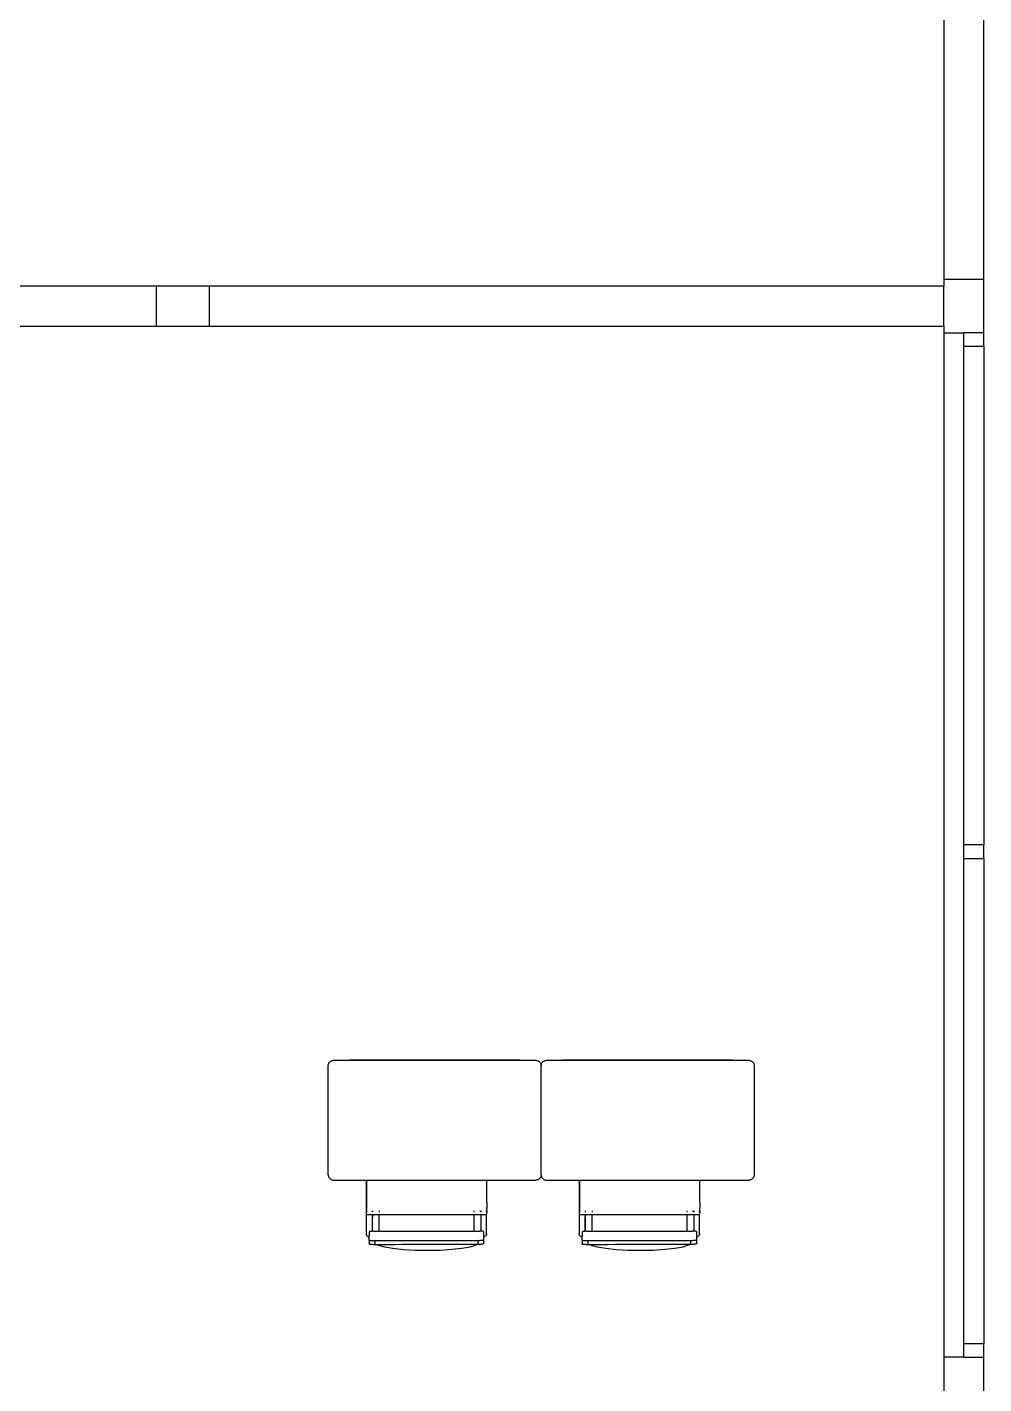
# Model space of a CAD drawing. Header units: metres. Extents: x -2 to 5.8, y -17.4 to 16.6.
# Drawn here: x 2.25 to 5.85, y -5.28 to -0.18 of the extents above; entities that cross this region are included whole.
import ezdxf

# ---------------------------------------------------------------- set-up
doc = ezdxf.new("R2010")
doc.units = ezdxf.units.M
doc.layers.add('SectionCutEdges', color=7, linetype='Continuous')

msp = doc.modelspace()

# ---------------------------------------------------------------- linework, layer by layer
for p, q in [((5.6991, -1.332), (5.6991, -5.182)), ((5.8491, -1.3828), (5.8491, -3.2566)), ((5.8491, -3.3074), (5.8491, -5.1312)), ((3.3865, -4.081), (3.3873, -4.0785)), ((3.3873, -4.0785), (3.3885, -4.0762)), ((3.3885, -4.0762), (3.39, -4.074)), ((3.39, -4.074), (3.3917, -4.072)), ((3.3917, -4.072), (3.3937, -4.0703)), ((3.3937, -4.0703), (3.3958, -4.0689)), ((3.3958, -4.0689), (3.3982, -4.0677)), ((3.3982, -4.0677), (3.4006, -4.0669)), ((3.4006, -4.0669), (3.4032, -4.0664)), ((3.4032, -4.0664), (3.4058, -4.0662)), ((3.4058, -4.0662), (3.4593, -4.0662)), ((3.4593, -4.0662), (3.4661, -4.0648)), ((3.4593, -4.0662), (4.1132, -4.0662)), ((3.4661, -4.0648), (3.4749, -4.0642)), ((3.4749, -4.0642), (4.0976, -4.0642)), ((4.0976, -4.0642), (4.1064, -4.0648)), ((4.1064, -4.0648), (4.1132, -4.0662)), ((4.1132, -4.0662), (4.1658, -4.0662)), ((4.1658, -4.0662), (4.1684, -4.0664)), ((4.1684, -4.0664), (4.171, -4.0669)), ((4.171, -4.0669), (4.1735, -4.0677)), ((4.1735, -4.0677), (4.1758, -4.0689)), ((4.1758, -4.0689), (4.178, -4.0703)), ((4.178, -4.0703), (4.18, -4.072)), ((4.18, -4.072), (4.1817, -4.074)), ((4.1817, -4.074), (4.1831, -4.0762)), ((4.1831, -4.0762), (4.1843, -4.0785)), ((4.1843, -4.0785), (4.1851, -4.081)), ((4.1865, -4.081), (4.1873, -4.0785)), ((4.1873, -4.0785), (4.1885, -4.0762)), ((4.1885, -4.0762), (4.19, -4.074)), ((4.19, -4.074), (4.1917, -4.072)), ((4.1917, -4.072), (4.1937, -4.0703)), ((4.1937, -4.0703), (4.1958, -4.0689)), ((4.1958, -4.0689), (4.1982, -4.0677)), ((4.1982, -4.0677), (4.2006, -4.0669)), ((4.2006, -4.0669), (4.2032, -4.0664)), ((4.2032, -4.0664), (4.2058, -4.0662)), ((4.2058, -4.0662), (4.2593, -4.0662)), ((4.2593, -4.0662), (4.2661, -4.0648)), ((4.2593, -4.0662), (4.9132, -4.0662)), ((4.2661, -4.0648), (4.2749, -4.0642)), ((4.2749, -4.0642), (4.8976, -4.0642)), ((4.8976, -4.0642), (4.9064, -4.0648)), ((4.9064, -4.0648), (4.9132, -4.0662)), ((4.9132, -4.0662), (4.9658, -4.0662)), ((4.9658, -4.0662), (4.9684, -4.0664)), ((4.9684, -4.0664), (4.971, -4.0669)), ((4.971, -4.0669), (4.9735, -4.0677)), ((4.9735, -4.0677), (4.9758, -4.0689)), ((4.9758, -4.0689), (4.978, -4.0703)), ((4.978, -4.0703), (4.98, -4.072)), ((4.98, -4.072), (4.9817, -4.074)), ((4.9817, -4.074), (4.9831, -4.0762)), ((4.9831, -4.0762), (4.9843, -4.0785)), ((4.9843, -4.0785), (4.9851, -4.081)), ((3.3858, -4.0862), (3.386, -4.0836)), ((3.3858, -4.4962), (3.3858, -4.0862)), ((3.386, -4.0836), (3.3865, -4.081)), ((4.1851, -4.081), (4.1857, -4.0836)), ((4.1857, -4.0836), (4.1858, -4.0862)), ((4.1858, -4.0862), (4.186, -4.0836)), ((4.1858, -4.4962), (4.1858, -4.0862)), ((4.186, -4.0836), (4.1865, -4.081)), ((4.9851, -4.081), (4.9857, -4.0836)), ((4.9857, -4.0836), (4.9858, -4.0862)), ((4.9858, -4.0862), (4.9858, -4.4962)), ((3.3858, -4.4962), (3.386, -4.4988)), ((3.386, -4.4988), (3.3865, -4.5014)), ((3.3865, -4.5014), (3.3873, -4.5038)), ((3.3873, -4.5038), (3.3885, -4.5062)), ((3.3885, -4.5062), (3.39, -4.5084)), ((3.39, -4.5084), (3.3917, -4.5103)), ((3.3917, -4.5103), (3.3937, -4.5121)), ((3.3937, -4.5121), (3.3958, -4.5135)), ((3.3958, -4.5135), (3.3982, -4.5147)), ((3.3982, -4.5147), (3.4006, -4.5155)), ((3.4006, -4.5155), (3.4032, -4.516)), ((3.4032, -4.516), (3.4058, -4.5162)), ((3.4058, -4.5162), (3.5286, -4.5162)), ((3.5286, -4.5162), (3.529, -4.5162)), ((3.5286, -4.5162), (3.5286, -4.7194)), ((3.529, -4.5162), (3.53, -4.5162)), ((3.53, -4.5162), (3.53, -4.601)), ((3.53, -4.5162), (3.982, -4.5162)), ((3.982, -4.601), (3.982, -4.5162)), ((3.982, -4.5162), (4.1658, -4.5162)), ((4.1684, -4.516), (4.1658, -4.5162)), ((4.171, -4.5155), (4.1684, -4.516)), ((4.1735, -4.5147), (4.171, -4.5155)), ((4.1758, -4.5135), (4.1735, -4.5147)), ((4.178, -4.5121), (4.1758, -4.5135)), ((4.18, -4.5103), (4.178, -4.5121)), ((4.1817, -4.5084), (4.18, -4.5103)), ((4.1831, -4.5062), (4.1817, -4.5084)), ((4.1843, -4.5038), (4.1831, -4.5062)), ((4.1851, -4.5014), (4.1843, -4.5038)), ((4.1857, -4.4988), (4.1851, -4.5014)), ((4.1858, -4.4962), (4.1857, -4.4988)), ((4.1858, -4.4962), (4.186, -4.4988)), ((4.186, -4.4988), (4.1865, -4.5014)), ((4.1865, -4.5014), (4.1873, -4.5038)), ((4.1873, -4.5038), (4.1885, -4.5062)), ((4.1885, -4.5062), (4.19, -4.5084)), ((4.19, -4.5084), (4.1917, -4.5103)), ((4.1917, -4.5103), (4.1937, -4.5121)), ((4.1937, -4.5121), (4.1958, -4.5135)), ((4.1958, -4.5135), (4.1982, -4.5147)), ((4.1982, -4.5147), (4.2006, -4.5155)), ((4.2006, -4.5155), (4.2032, -4.516)), ((4.2032, -4.516), (4.2058, -4.5162)), ((4.2058, -4.5162), (4.3286, -4.5162)), ((4.3286, -4.5162), (4.329, -4.5162)), ((4.3286, -4.5162), (4.3286, -4.7194)), ((4.329, -4.5162), (4.33, -4.5162)), ((4.33, -4.5162), (4.33, -4.601)), ((4.33, -4.5162), (4.782, -4.5162)), ((4.782, -4.601), (4.782, -4.5162)), ((4.782, -4.5162), (4.9658, -4.5162)), ((4.9684, -4.516), (4.9658, -4.5162)), ((4.971, -4.5155), (4.9684, -4.516)), ((4.9735, -4.5147), (4.971, -4.5155)), ((4.9758, -4.5135), (4.9735, -4.5147)), ((4.978, -4.5121), (4.9758, -4.5135)), ((4.98, -4.5103), (4.978, -4.5121)), ((4.9817, -4.5084), (4.98, -4.5103)), ((4.9831, -4.5062), (4.9817, -4.5084)), ((4.9843, -4.5038), (4.9831, -4.5062)), ((4.9851, -4.5014), (4.9843, -4.5038)), ((4.9857, -4.4988), (4.9851, -4.5014)), ((4.9858, -4.4962), (4.9857, -4.4988)), ((3.53, -4.601), (3.53, -4.611)), ((3.53, -4.611), (3.53, -4.6162)), ((3.53, -4.6162), (3.53, -4.6213)), ((3.53, -4.6213), (3.53, -4.6215)), ((3.53, -4.6239), (3.53, -4.6215)), ((3.53, -4.6239), (3.53, -4.6265)), ((3.53, -4.6265), (3.53, -4.6266)), ((3.53, -4.6266), (3.53, -4.629)), ((3.53, -4.629), (3.53, -4.6314)), ((3.53, -4.6314), (3.53, -4.6316)), ((3.53, -4.6325), (3.53, -4.6316)), ((3.53, -4.6325), (3.53, -4.6331)), ((3.53, -4.6343), (3.53, -4.6331)), ((3.53, -4.6343), (3.53, -4.6349)), ((3.53, -4.6349), (3.53, -4.6355)), ((3.53, -4.6355), (3.53, -4.6361)), ((3.53, -4.6361), (3.53, -4.6363)), ((3.53, -4.6363), (3.53, -4.6367)), ((3.53, -4.6367), (3.53, -4.6373)), ((3.53, -4.6373), (3.53, -4.6378)), ((3.53, -4.6378), (3.53, -4.6384)), ((3.53, -4.6407), (3.53, -4.6384)), ((3.5516, -4.6314), (3.5516, -4.6325)), ((3.5516, -4.6331), (3.5516, -4.6343)), ((3.5516, -4.6349), (3.5516, -4.6355)), ((3.5516, -4.6367), (3.5516, -4.6373)), ((3.5516, -4.6378), (3.5516, -4.6384)), ((3.5519, -4.6325), (3.5519, -4.6314)), ((3.5519, -4.6343), (3.5519, -4.6331)), ((3.5519, -4.6355), (3.5519, -4.6349)), ((3.5519, -4.6373), (3.5519, -4.6367)), ((3.5519, -4.6384), (3.5519, -4.6378)), ((3.5775, -4.6314), (3.5775, -4.6325)), ((3.5775, -4.6331), (3.5775, -4.6343)), ((3.5775, -4.6349), (3.5775, -4.6355)), ((3.5775, -4.6367), (3.5775, -4.6373)), ((3.5775, -4.6378), (3.5775, -4.6384)), ((3.9344, -4.6325), (3.9344, -4.6314)), ((3.9344, -4.6343), (3.9344, -4.6331)), ((3.9344, -4.6355), (3.9344, -4.6349)), ((3.9344, -4.6373), (3.9344, -4.6367)), ((3.9344, -4.6384), (3.9344, -4.6378)), ((3.9573, -4.6325), (3.9573, -4.6314)), ((3.9573, -4.6331), (3.9573, -4.6343)), ((3.9573, -4.6355), (3.9573, -4.6349)), ((3.9573, -4.6373), (3.9573, -4.6367)), ((3.9573, -4.6384), (3.9573, -4.6378)), ((3.9603, -4.6325), (3.9603, -4.6314)), ((3.9603, -4.6343), (3.9603, -4.6331)), ((3.9603, -4.6355), (3.9603, -4.6349)), ((3.9603, -4.6373), (3.9603, -4.6367)), ((3.9603, -4.6384), (3.9603, -4.6378)), ((3.9806, -4.6325), (3.9806, -4.6314)), ((3.9806, -4.6343), (3.9806, -4.6331)), ((3.9806, -4.6355), (3.9806, -4.6349)), ((3.9806, -4.6373), (3.9806, -4.6367)), ((3.9806, -4.6384), (3.9806, -4.6378)), ((3.982, -4.601), (3.982, -4.6213)), ((3.982, -4.6239), (3.982, -4.6213)), ((3.982, -4.6265), (3.982, -4.6239)), ((3.982, -4.629), (3.982, -4.6265)), ((3.982, -4.6314), (3.982, -4.629)), ((3.982, -4.6314), (3.982, -4.6325)), ((3.982, -4.6325), (3.982, -4.6331)), ((3.982, -4.6343), (3.982, -4.6331)), ((3.982, -4.6343), (3.982, -4.6349)), ((3.982, -4.6349), (3.982, -4.6355)), ((3.982, -4.6355), (3.982, -4.6361)), ((3.982, -4.6361), (3.982, -4.6367)), ((3.982, -4.6367), (3.982, -4.6373)), ((3.982, -4.6373), (3.982, -4.6378)), ((3.982, -4.6378), (3.982, -4.6384)), ((3.982, -4.645), (3.982, -4.6384)), ((4.33, -4.601), (4.33, -4.611)), ((4.33, -4.611), (4.33, -4.6162)), ((4.33, -4.6162), (4.33, -4.6213)), ((4.33, -4.6213), (4.33, -4.6215)), ((4.33, -4.6239), (4.33, -4.6215)), ((4.33, -4.6239), (4.33, -4.6265)), ((4.33, -4.6265), (4.33, -4.6266)), ((4.33, -4.6266), (4.33, -4.629)), ((4.33, -4.629), (4.33, -4.6314)), ((4.33, -4.6314), (4.33, -4.6316)), ((4.33, -4.6325), (4.33, -4.6316)), ((4.33, -4.6325), (4.33, -4.6331)), ((4.33, -4.6343), (4.33, -4.6331)), ((4.33, -4.6343), (4.33, -4.6349)), ((4.33, -4.6349), (4.33, -4.6355)), ((4.33, -4.6355), (4.33, -4.6361)), ((4.33, -4.6361), (4.33, -4.6363)), ((4.33, -4.6363), (4.33, -4.6367)), ((4.33, -4.6367), (4.33, -4.6373)), ((4.33, -4.6373), (4.33, -4.6378)), ((4.33, -4.6378), (4.33, -4.6384)), ((4.33, -4.6407), (4.33, -4.6384)), ((4.3516, -4.6314), (4.3516, -4.6325)), ((4.3516, -4.6331), (4.3516, -4.6343)), ((4.3516, -4.6349), (4.3516, -4.6355)), ((4.3516, -4.6367), (4.3516, -4.6373)), ((4.3516, -4.6378), (4.3516, -4.6384)), ((4.3519, -4.6325), (4.3519, -4.6314)), ((4.3519, -4.6343), (4.3519, -4.6331)), ((4.3519, -4.6355), (4.3519, -4.6349)), ((4.3519, -4.6373), (4.3519, -4.6367)), ((4.3519, -4.6384), (4.3519, -4.6378)), ((4.3775, -4.6314), (4.3775, -4.6325)), ((4.3775, -4.6331), (4.3775, -4.6343)), ((4.3775, -4.6349), (4.3775, -4.6355)), ((4.3775, -4.6367), (4.3775, -4.6373)), ((4.3775, -4.6378), (4.3775, -4.6384)), ((4.7344, -4.6325), (4.7344, -4.6314)), ((4.7344, -4.6343), (4.7344, -4.6331)), ((4.7344, -4.6355), (4.7344, -4.6349)), ((4.7344, -4.6373), (4.7344, -4.6367)), ((4.7344, -4.6384), (4.7344, -4.6378)), ((4.7573, -4.6325), (4.7573, -4.6314)), ((4.7573, -4.6331), (4.7573, -4.6343)), ((4.7573, -4.6355), (4.7573, -4.6349)), ((4.7573, -4.6373), (4.7573, -4.6367)), ((4.7573, -4.6384), (4.7573, -4.6378)), ((4.7603, -4.6325), (4.7603, -4.6314)), ((4.7603, -4.6343), (4.7603, -4.6331)), ((4.7603, -4.6355), (4.7603, -4.6349)), ((4.7603, -4.6373), (4.7603, -4.6367)), ((4.7603, -4.6384), (4.7603, -4.6378)), ((4.7806, -4.6325), (4.7806, -4.6314)), ((4.7806, -4.6343), (4.7806, -4.6331)), ((4.7806, -4.6355), (4.7806, -4.6349)), ((4.7806, -4.6373), (4.7806, -4.6367)), ((4.7806, -4.6384), (4.7806, -4.6378)), ((4.782, -4.601), (4.782, -4.6213)), ((4.782, -4.6239), (4.782, -4.6213)), ((4.782, -4.6265), (4.782, -4.6239)), ((4.782, -4.629), (4.782, -4.6265)), ((4.782, -4.6314), (4.782, -4.629)), ((4.782, -4.6314), (4.782, -4.6325)), ((4.782, -4.6325), (4.782, -4.6331)), ((4.782, -4.6343), (4.782, -4.6331)), ((4.782, -4.6343), (4.782, -4.6349)), ((4.782, -4.6349), (4.782, -4.6355)), ((4.782, -4.6355), (4.782, -4.6361)), ((4.782, -4.6361), (4.782, -4.6367)), ((4.782, -4.6367), (4.782, -4.6373)), ((4.782, -4.6373), (4.782, -4.6378)), ((4.782, -4.6378), (4.782, -4.6384)), ((4.782, -4.645), (4.782, -4.6384)), ((3.53, -4.6447), (3.53, -4.6407)), ((3.53, -4.6447), (3.53, -4.645)), ((3.53, -4.645), (3.5301, -4.645)), ((3.5301, -4.645), (3.5302, -4.645)), ((3.5302, -4.645), (3.5319, -4.645)), ((3.5319, -4.645), (3.5342, -4.645)), ((3.5342, -4.645), (3.537, -4.645)), ((3.537, -4.645), (3.54, -4.645)), ((3.54, -4.645), (3.5431, -4.645)), ((3.5431, -4.645), (3.5459, -4.645)), ((3.5459, -4.645), (3.5484, -4.645)), ((3.5484, -4.645), (3.5503, -4.645)), ((3.5503, -4.645), (3.5516, -4.645)), ((3.5516, -4.645), (3.5516, -4.6461)), ((3.5516, -4.645), (3.5519, -4.645)), ((3.5516, -4.6461), (3.5516, -4.6491)), ((3.5516, -4.6491), (3.5516, -4.6515)), ((3.5516, -4.6515), (3.5516, -4.6535)), ((3.5516, -4.6535), (3.5516, -4.6549)), ((3.5516, -4.7088), (3.5516, -4.6549)), ((3.5519, -4.6476), (3.5519, -4.645)), ((3.5519, -4.645), (3.5519, -4.645)), ((3.5519, -4.645), (3.5534, -4.645)), ((3.5519, -4.65), (3.5519, -4.6476)), ((3.5519, -4.6519), (3.5519, -4.65)), ((3.5519, -4.6532), (3.5519, -4.6519)), ((3.5519, -4.7088), (3.5519, -4.6532)), ((3.5534, -4.645), (3.5554, -4.645)), ((3.5554, -4.645), (3.5581, -4.645)), ((3.5581, -4.645), (3.5612, -4.645)), ((3.5612, -4.645), (3.5646, -4.645)), ((3.5646, -4.645), (3.5679, -4.645)), ((3.5679, -4.645), (3.5711, -4.645)), ((3.5711, -4.645), (3.5737, -4.645)), ((3.5737, -4.645), (3.5758, -4.645)), ((3.5758, -4.645), (3.5771, -4.645)), ((3.5771, -4.645), (3.5775, -4.645)), ((3.5775, -4.645), (3.9344, -4.645)), ((3.5775, -4.7086), (3.5775, -4.645)), ((3.9344, -4.645), (3.9349, -4.645)), ((3.9344, -4.7077), (3.9344, -4.645)), ((3.9349, -4.645), (3.9361, -4.645)), ((3.9361, -4.645), (3.9382, -4.645)), ((3.9382, -4.645), (3.9409, -4.645)), ((3.9409, -4.645), (3.944, -4.645)), ((3.944, -4.645), (3.9474, -4.645)), ((3.9474, -4.645), (3.9507, -4.645)), ((3.9507, -4.645), (3.9538, -4.645)), ((3.9538, -4.645), (3.9565, -4.645)), ((3.9565, -4.645), (3.9586, -4.645)), ((3.9586, -4.645), (3.9588, -4.645)), ((3.9588, -4.645), (3.9591, -4.645)), ((3.9591, -4.645), (3.9599, -4.645)), ((3.9599, -4.645), (3.9603, -4.645)), ((3.9603, -4.646), (3.9603, -4.645)), ((3.9603, -4.645), (3.9606, -4.645)), ((3.9603, -4.6497), (3.9603, -4.646)), ((3.9603, -4.653), (3.9603, -4.6497)), ((3.9603, -4.6557), (3.9603, -4.653)), ((3.9603, -4.6578), (3.9603, -4.6557)), ((3.9603, -4.6593), (3.9603, -4.6578)), ((3.9603, -4.6601), (3.9603, -4.6593)), ((3.9603, -4.6754), (3.9603, -4.6601)), ((3.9603, -4.6896), (3.9603, -4.6754)), ((3.9603, -4.7025), (3.9603, -4.6896)), ((3.9606, -4.645), (3.9629, -4.645)), ((3.9629, -4.645), (3.9657, -4.645)), ((3.9657, -4.645), (3.9687, -4.645)), ((3.9687, -4.645), (3.9718, -4.645)), ((3.9718, -4.645), (3.9746, -4.645)), ((3.9746, -4.645), (3.977, -4.645)), ((3.977, -4.645), (3.9789, -4.645)), ((3.9789, -4.645), (3.9806, -4.645)), ((3.9806, -4.6475), (3.9806, -4.645)), ((3.9806, -4.645), (3.9806, -4.645)), ((3.9806, -4.645), (3.982, -4.645)), ((3.9806, -4.6499), (3.9806, -4.6475)), ((3.9806, -4.6518), (3.9806, -4.6499)), ((3.9806, -4.6531), (3.9806, -4.6518)), ((3.9806, -4.7197), (3.9806, -4.6531)), ((4.33, -4.6447), (4.33, -4.6407)), ((4.33, -4.6447), (4.33, -4.645)), ((4.33, -4.645), (4.3301, -4.645)), ((4.3301, -4.645), (4.3302, -4.645)), ((4.3302, -4.645), (4.3319, -4.645)), ((4.3319, -4.645), (4.3342, -4.645)), ((4.3342, -4.645), (4.337, -4.645)), ((4.337, -4.645), (4.34, -4.645)), ((4.34, -4.645), (4.3431, -4.645)), ((4.3431, -4.645), (4.3459, -4.645)), ((4.3459, -4.645), (4.3484, -4.645)), ((4.3484, -4.645), (4.3503, -4.645)), ((4.3503, -4.645), (4.3516, -4.645)), ((4.3516, -4.645), (4.3516, -4.6461)), ((4.3516, -4.645), (4.3519, -4.645)), ((4.3516, -4.6461), (4.3516, -4.6491)), ((4.3516, -4.6491), (4.3516, -4.6515)), ((4.3516, -4.6515), (4.3516, -4.6535)), ((4.3516, -4.6535), (4.3516, -4.6549)), ((4.3516, -4.7088), (4.3516, -4.6549)), ((4.3519, -4.6476), (4.3519, -4.645)), ((4.3519, -4.645), (4.3519, -4.645)), ((4.3519, -4.645), (4.3534, -4.645)), ((4.3519, -4.65), (4.3519, -4.6476)), ((4.3519, -4.6519), (4.3519, -4.65)), ((4.3519, -4.6532), (4.3519, -4.6519)), ((4.3519, -4.7088), (4.3519, -4.6532)), ((4.3534, -4.645), (4.3554, -4.645)), ((4.3554, -4.645), (4.3581, -4.645)), ((4.3581, -4.645), (4.3612, -4.645)), ((4.3612, -4.645), (4.3646, -4.645)), ((4.3646, -4.645), (4.3679, -4.645)), ((4.3679, -4.645), (4.3711, -4.645)), ((4.3711, -4.645), (4.3737, -4.645)), ((4.3737, -4.645), (4.3758, -4.645)), ((4.3758, -4.645), (4.3771, -4.645)), ((4.3771, -4.645), (4.3775, -4.645)), ((4.3775, -4.645), (4.7344, -4.645)), ((4.3775, -4.7086), (4.3775, -4.645)), ((4.7344, -4.645), (4.7349, -4.645)), ((4.7344, -4.7077), (4.7344, -4.645)), ((4.7349, -4.645), (4.7361, -4.645)), ((4.7361, -4.645), (4.7382, -4.645)), ((4.7382, -4.645), (4.7409, -4.645)), ((4.7409, -4.645), (4.744, -4.645)), ((4.744, -4.645), (4.7474, -4.645)), ((4.7474, -4.645), (4.7507, -4.645)), ((4.7507, -4.645), (4.7538, -4.645)), ((4.7538, -4.645), (4.7565, -4.645)), ((4.7565, -4.645), (4.7586, -4.645)), ((4.7586, -4.645), (4.7588, -4.645)), ((4.7588, -4.645), (4.7591, -4.645)), ((4.7591, -4.645), (4.7599, -4.645)), ((4.7599, -4.645), (4.7603, -4.645)), ((4.7603, -4.646), (4.7603, -4.645)), ((4.7603, -4.645), (4.7606, -4.645)), ((4.7603, -4.6497), (4.7603, -4.646)), ((4.7603, -4.653), (4.7603, -4.6497)), ((4.7603, -4.6557), (4.7603, -4.653)), ((4.7603, -4.6578), (4.7603, -4.6557)), ((4.7603, -4.6593), (4.7603, -4.6578)), ((4.7603, -4.6601), (4.7603, -4.6593)), ((4.7603, -4.6754), (4.7603, -4.6601)), ((4.7603, -4.6896), (4.7603, -4.6754)), ((4.7603, -4.7025), (4.7603, -4.6896)), ((4.7606, -4.645), (4.7629, -4.645)), ((4.7629, -4.645), (4.7657, -4.645)), ((4.7657, -4.645), (4.7687, -4.645)), ((4.7687, -4.645), (4.7718, -4.645)), ((4.7718, -4.645), (4.7746, -4.645)), ((4.7746, -4.645), (4.777, -4.645)), ((4.777, -4.645), (4.7789, -4.645)), ((4.7789, -4.645), (4.7806, -4.645)), ((4.7806, -4.6475), (4.7806, -4.645)), ((4.7806, -4.645), (4.7806, -4.645)), ((4.7806, -4.645), (4.782, -4.645)), ((4.7806, -4.6499), (4.7806, -4.6475)), ((4.7806, -4.6518), (4.7806, -4.6499)), ((4.7806, -4.6531), (4.7806, -4.6518)), ((4.7806, -4.7197), (4.7806, -4.6531)), ((3.5286, -4.7194), (3.529, -4.7175)), ((3.529, -4.722), (3.5286, -4.7194)), ((3.5301, -4.7244), (3.529, -4.722)), ((3.5319, -4.7265), (3.5301, -4.7244)), ((3.5342, -4.7282), (3.5319, -4.7265)), ((3.537, -4.7292), (3.5342, -4.7282)), ((3.5392, -4.7295), (3.537, -4.7292)), ((3.5393, -4.7109), (3.5392, -4.7112)), ((3.5392, -4.7112), (3.5392, -4.7255)), ((3.5392, -4.7229), (3.5392, -4.7229)), ((3.5392, -4.7295), (3.5392, -4.7255)), ((3.5393, -4.7421), (3.5392, -4.7295)), ((3.5398, -4.7106), (3.5393, -4.7109)), ((3.54, -4.7105), (3.5398, -4.7106)), ((3.5405, -4.7103), (3.54, -4.7105)), ((3.5415, -4.71), (3.5405, -4.7103)), ((3.5428, -4.7097), (3.5415, -4.71)), ((3.5431, -4.7096), (3.5428, -4.7097)), ((3.5443, -4.7094), (3.5431, -4.7096)), ((3.5459, -4.7092), (3.5443, -4.7094)), ((3.546, -4.7092), (3.5459, -4.7092)), ((3.5479, -4.709), (3.546, -4.7092)), ((3.5484, -4.709), (3.5479, -4.709)), ((3.5499, -4.7089), (3.5484, -4.709)), ((3.5503, -4.7088), (3.5499, -4.7089)), ((3.5515, -4.7088), (3.5503, -4.7088)), ((3.5516, -4.7088), (3.5515, -4.7088)), ((3.5519, -4.7088), (3.5516, -4.7088)), ((3.552, -4.7088), (3.5519, -4.7088)), ((3.5534, -4.7087), (3.552, -4.7088)), ((3.5543, -4.7087), (3.5534, -4.7087)), ((3.5554, -4.7087), (3.5543, -4.7087)), ((3.5565, -4.7087), (3.5554, -4.7087)), ((3.5565, -4.7087), (3.5581, -4.7087)), ((3.5581, -4.7087), (3.5612, -4.7086)), ((3.5612, -4.7086), (3.5646, -4.7086)), ((3.5646, -4.7086), (3.5679, -4.7086)), ((3.5679, -4.7086), (3.5711, -4.7086)), ((3.5711, -4.7086), (3.5737, -4.7086)), ((3.5737, -4.7086), (3.5758, -4.7086)), ((3.5758, -4.7086), (3.5758, -4.7086)), ((3.5758, -4.7086), (3.5771, -4.7086)), ((3.5771, -4.7086), (3.5775, -4.7086)), ((3.5775, -4.7086), (3.9344, -4.7077)), ((3.9344, -4.7077), (3.9349, -4.7077)), ((3.9349, -4.7077), (3.9361, -4.7077)), ((3.9361, -4.7077), (3.9382, -4.7077)), ((3.9382, -4.7077), (3.9409, -4.7077)), ((3.9409, -4.7077), (3.944, -4.7077)), ((3.944, -4.7077), (3.9474, -4.7077)), ((3.9474, -4.7077), (3.9507, -4.7077)), ((3.9507, -4.7077), (3.9538, -4.7077)), ((3.9538, -4.7077), (3.9541, -4.7077)), ((3.956, -4.7077), (3.9541, -4.7077)), ((3.9573, -4.7077), (3.956, -4.7077)), ((3.9573, -4.7077), (3.9573, -4.7072)), ((3.9577, -4.7077), (3.9573, -4.7077)), ((3.9579, -4.7077), (3.9577, -4.7077)), ((3.958, -4.7077), (3.9579, -4.7077)), ((3.9586, -4.7078), (3.958, -4.7077)), ((3.9588, -4.7078), (3.9586, -4.7078)), ((3.9599, -4.7078), (3.9588, -4.7078)), ((3.9603, -4.7079), (3.9599, -4.7078)), ((3.9603, -4.7079), (3.9603, -4.7025)), ((3.9606, -4.7079), (3.9603, -4.7079)), ((3.9616, -4.708), (3.9606, -4.7079)), ((3.9629, -4.7081), (3.9616, -4.708)), ((3.9633, -4.7081), (3.9629, -4.7081)), ((3.9648, -4.7083), (3.9633, -4.7081)), ((3.9657, -4.7085), (3.9648, -4.7083)), ((3.9661, -4.7085), (3.9657, -4.7085)), ((3.9672, -4.7088), (3.9661, -4.7085)), ((3.9681, -4.709), (3.9672, -4.7088)), ((3.9687, -4.7093), (3.9681, -4.709)), ((3.9692, -4.7414), (3.9686, -4.7418)), ((3.9691, -4.7096), (3.9687, -4.7093)), ((3.9692, -4.7099), (3.9691, -4.7096)), ((3.9692, -4.7099), (3.9693, -4.7295)), ((3.9693, -4.741), (3.9692, -4.7414)), ((3.9718, -4.7292), (3.9693, -4.7295)), ((3.9693, -4.7295), (3.9693, -4.741)), ((3.9693, -4.741), (3.9694, -4.7552)), ((3.9746, -4.7283), (3.9718, -4.7292)), ((3.977, -4.7267), (3.9746, -4.7283)), ((3.9789, -4.7247), (3.977, -4.7267)), ((3.9789, -4.7143), (3.9792, -4.7146)), ((3.9789, -4.7171), (3.9791, -4.7173)), ((3.9793, -4.7197), (3.9789, -4.7219)), ((3.9802, -4.7223), (3.9789, -4.7247)), ((3.9791, -4.7173), (3.9793, -4.7197)), ((3.9792, -4.7146), (3.9802, -4.7168)), ((3.9806, -4.7197), (3.9802, -4.7223)), ((4.3286, -4.7194), (4.329, -4.7175)), ((4.329, -4.722), (4.3286, -4.7194)), ((4.3301, -4.7244), (4.329, -4.722)), ((4.3319, -4.7265), (4.3301, -4.7244)), ((4.3342, -4.7282), (4.3319, -4.7265)), ((4.337, -4.7292), (4.3342, -4.7282)), ((4.3392, -4.7295), (4.337, -4.7292)), ((4.3393, -4.7109), (4.3392, -4.7112)), ((4.3392, -4.7112), (4.3392, -4.7255)), ((4.3392, -4.7229), (4.3392, -4.7229)), ((4.3392, -4.7295), (4.3392, -4.7255)), ((4.3393, -4.7421), (4.3392, -4.7295)), ((4.3398, -4.7106), (4.3393, -4.7109)), ((4.34, -4.7105), (4.3398, -4.7106)), ((4.3405, -4.7103), (4.34, -4.7105)), ((4.3415, -4.71), (4.3405, -4.7103)), ((4.3428, -4.7097), (4.3415, -4.71)), ((4.3431, -4.7096), (4.3428, -4.7097)), ((4.3443, -4.7094), (4.3431, -4.7096)), ((4.3459, -4.7092), (4.3443, -4.7094)), ((4.346, -4.7092), (4.3459, -4.7092)), ((4.3479, -4.709), (4.346, -4.7092)), ((4.3484, -4.709), (4.3479, -4.709)), ((4.3499, -4.7089), (4.3484, -4.709)), ((4.3503, -4.7088), (4.3499, -4.7089)), ((4.3515, -4.7088), (4.3503, -4.7088)), ((4.3516, -4.7088), (4.3515, -4.7088)), ((4.3519, -4.7088), (4.3516, -4.7088)), ((4.352, -4.7088), (4.3519, -4.7088)), ((4.3534, -4.7087), (4.352, -4.7088)), ((4.3543, -4.7087), (4.3534, -4.7087)), ((4.3554, -4.7087), (4.3543, -4.7087)), ((4.3565, -4.7087), (4.3554, -4.7087)), ((4.3565, -4.7087), (4.3581, -4.7087)), ((4.3581, -4.7087), (4.3612, -4.7086)), ((4.3612, -4.7086), (4.3646, -4.7086)), ((4.3646, -4.7086), (4.3679, -4.7086)), ((4.3679, -4.7086), (4.3711, -4.7086)), ((4.3711, -4.7086), (4.3737, -4.7086)), ((4.3737, -4.7086), (4.3758, -4.7086)), ((4.3758, -4.7086), (4.3758, -4.7086)), ((4.3758, -4.7086), (4.3771, -4.7086)), ((4.3771, -4.7086), (4.3775, -4.7086)), ((4.3775, -4.7086), (4.7344, -4.7077)), ((4.7344, -4.7077), (4.7349, -4.7077)), ((4.7349, -4.7077), (4.7361, -4.7077)), ((4.7361, -4.7077), (4.7382, -4.7077)), ((4.7382, -4.7077), (4.7409, -4.7077)), ((4.7409, -4.7077), (4.744, -4.7077)), ((4.744, -4.7077), (4.7474, -4.7077)), ((4.7474, -4.7077), (4.7507, -4.7077)), ((4.7507, -4.7077), (4.7538, -4.7077)), ((4.7538, -4.7077), (4.7541, -4.7077)), ((4.756, -4.7077), (4.7541, -4.7077)), ((4.7573, -4.7077), (4.756, -4.7077)), ((4.7573, -4.7077), (4.7573, -4.7072)), ((4.7577, -4.7077), (4.7573, -4.7077)), ((4.7579, -4.7077), (4.7577, -4.7077)), ((4.758, -4.7077), (4.7579, -4.7077)), ((4.7586, -4.7078), (4.758, -4.7077)), ((4.7588, -4.7078), (4.7586, -4.7078)), ((4.7599, -4.7078), (4.7588, -4.7078)), ((4.7603, -4.7079), (4.7599, -4.7078)), ((4.7603, -4.7079), (4.7603, -4.7025)), ((4.7606, -4.7079), (4.7603, -4.7079)), ((4.7616, -4.708), (4.7606, -4.7079)), ((4.7629, -4.7081), (4.7616, -4.708)), ((4.7633, -4.7081), (4.7629, -4.7081)), ((4.7648, -4.7083), (4.7633, -4.7081)), ((4.7657, -4.7085), (4.7648, -4.7083)), ((4.7661, -4.7085), (4.7657, -4.7085)), ((4.7672, -4.7088), (4.7661, -4.7085)), ((4.7681, -4.709), (4.7672, -4.7088)), ((4.7687, -4.7093), (4.7681, -4.709)), ((4.7692, -4.7414), (4.7686, -4.7418)), ((4.7691, -4.7096), (4.7687, -4.7093)), ((4.7692, -4.7099), (4.7691, -4.7096)), ((4.7692, -4.7099), (4.7693, -4.7295)), ((4.7693, -4.741), (4.7692, -4.7414)), ((4.7718, -4.7292), (4.7693, -4.7295)), ((4.7693, -4.7295), (4.7693, -4.741)), ((4.7693, -4.741), (4.7694, -4.7552)), ((4.7746, -4.7283), (4.7718, -4.7292)), ((4.777, -4.7267), (4.7746, -4.7283)), ((4.7789, -4.7247), (4.777, -4.7267)), ((4.7789, -4.7143), (4.7792, -4.7146)), ((4.7789, -4.7171), (4.7791, -4.7173)), ((4.7793, -4.7197), (4.7789, -4.7219)), ((4.7802, -4.7223), (4.7789, -4.7247)), ((4.7791, -4.7173), (4.7793, -4.7197)), ((4.7792, -4.7146), (4.7802, -4.7168)), ((4.7806, -4.7197), (4.7802, -4.7223)), ((3.5395, -4.7424), (3.5393, -4.7421)), ((3.5393, -4.7421), (3.5393, -4.7562)), ((3.5395, -4.7566), (3.5393, -4.7562)), ((3.54, -4.7428), (3.5395, -4.7424)), ((3.5401, -4.757), (3.5395, -4.7566)), ((3.541, -4.7432), (3.54, -4.7428)), ((3.541, -4.7574), (3.5401, -4.757)), ((3.5422, -4.7435), (3.541, -4.7432)), ((3.5423, -4.7577), (3.541, -4.7574)), ((3.5438, -4.7439), (3.5422, -4.7435)), ((3.5439, -4.758), (3.5423, -4.7577)), ((3.5457, -4.7441), (3.5438, -4.7439)), ((3.5458, -4.7583), (3.5439, -4.758)), ((3.5479, -4.7444), (3.5457, -4.7441)), ((3.5479, -4.7586), (3.5458, -4.7583)), ((3.5503, -4.7446), (3.5479, -4.7444)), ((3.5503, -4.7588), (3.5479, -4.7586)), ((3.5523, -4.7447), (3.5503, -4.7446)), ((3.5529, -4.7589), (3.5503, -4.7588)), ((3.5529, -4.746), (3.5523, -4.7447)), ((3.5529, -4.7448), (3.5523, -4.7447)), ((3.5556, -4.7449), (3.5529, -4.7448)), ((3.5529, -4.7461), (3.5529, -4.746)), ((3.5556, -4.7591), (3.5529, -4.7589)), ((3.5584, -4.745), (3.5556, -4.7449)), ((3.5585, -4.7591), (3.5556, -4.7591)), ((3.5613, -4.745), (3.5584, -4.745)), ((3.5613, -4.7591), (3.5585, -4.7591)), ((3.9473, -4.744), (3.5613, -4.745)), ((3.5613, -4.745), (3.5613, -4.7591)), ((3.5706, -4.7591), (3.5613, -4.7591)), ((3.5707, -4.7593), (3.5706, -4.7591)), ((3.5745, -4.7591), (3.5706, -4.7591)), ((3.5736, -4.7604), (3.5707, -4.7593)), ((3.5736, -4.7604), (3.5966, -4.7669)), ((3.5815, -4.7591), (3.5745, -4.7591)), ((3.5893, -4.7591), (3.5815, -4.7591)), ((3.5922, -4.7591), (3.5893, -4.7591)), ((3.611, -4.759), (3.5922, -4.7591)), ((3.5966, -4.7669), (3.6286, -4.7725)), ((3.6226, -4.759), (3.611, -4.759)), ((3.6359, -4.759), (3.6226, -4.759)), ((3.6286, -4.7725), (3.668, -4.7766)), ((3.6645, -4.7589), (3.6359, -4.759)), ((3.6692, -4.7589), (3.6645, -4.7589)), ((3.668, -4.7766), (3.7125, -4.7792)), ((3.7112, -4.7588), (3.6692, -4.7589)), ((3.7354, -4.7587), (3.7112, -4.7588)), ((3.7125, -4.7792), (3.7594, -4.7801)), ((3.7871, -4.7586), (3.7354, -4.7587)), ((3.7594, -4.7801), (3.8061, -4.7791)), ((3.8077, -4.7585), (3.7871, -4.7586)), ((3.8061, -4.7791), (3.8499, -4.7764)), ((3.8531, -4.7584), (3.8077, -4.7585)), ((3.8499, -4.7764), (3.8882, -4.7722)), ((3.8537, -4.7584), (3.8531, -4.7584)), ((3.8845, -4.7584), (3.8537, -4.7584)), ((3.8945, -4.7583), (3.8845, -4.7584)), ((3.8882, -4.7722), (3.9188, -4.7666)), ((3.9078, -4.7583), (3.8945, -4.7583)), ((3.9259, -4.7582), (3.9078, -4.7583)), ((3.9188, -4.7666), (3.94, -4.76)), ((3.9265, -4.7582), (3.9259, -4.7582)), ((3.9349, -4.7582), (3.9265, -4.7582)), ((3.9413, -4.7582), (3.9349, -4.7582)), ((3.94, -4.76), (3.943, -4.7588)), ((3.9438, -4.7582), (3.9413, -4.7582)), ((3.943, -4.7588), (3.9439, -4.7582)), ((3.9439, -4.7582), (3.9438, -4.7582)), ((3.9474, -4.7582), (3.9439, -4.7582)), ((3.9502, -4.744), (3.9473, -4.744)), ((3.9473, -4.744), (3.9474, -4.7582)), ((3.9503, -4.7582), (3.9474, -4.7582)), ((3.953, -4.7439), (3.9502, -4.744)), ((3.9531, -4.7581), (3.9503, -4.7582)), ((3.9558, -4.7438), (3.953, -4.7439)), ((3.9558, -4.7579), (3.9531, -4.7581)), ((3.9583, -4.7436), (3.9558, -4.7438)), ((3.9584, -4.7578), (3.9558, -4.7579)), ((3.9607, -4.7434), (3.9583, -4.7436)), ((3.9608, -4.7575), (3.9584, -4.7578)), ((3.9629, -4.7431), (3.9607, -4.7434)), ((3.9629, -4.7573), (3.9608, -4.7575)), ((3.9648, -4.7428), (3.9629, -4.7431)), ((3.9648, -4.757), (3.9629, -4.7573)), ((3.9664, -4.7425), (3.9648, -4.7428)), ((3.9664, -4.7567), (3.9648, -4.757)), ((3.9677, -4.7421), (3.9664, -4.7425)), ((3.9677, -4.7563), (3.9664, -4.7567)), ((3.9686, -4.7418), (3.9677, -4.7421)), ((3.9686, -4.7559), (3.9677, -4.7563)), ((3.9692, -4.7556), (3.9686, -4.7559)), ((3.9694, -4.7552), (3.9692, -4.7556)), ((4.3395, -4.7424), (4.3393, -4.7421)), ((4.3393, -4.7421), (4.3393, -4.7562)), ((4.3395, -4.7566), (4.3393, -4.7562)), ((4.34, -4.7428), (4.3395, -4.7424)), ((4.3401, -4.757), (4.3395, -4.7566)), ((4.341, -4.7432), (4.34, -4.7428)), ((4.341, -4.7574), (4.3401, -4.757)), ((4.3422, -4.7435), (4.341, -4.7432)), ((4.3423, -4.7577), (4.341, -4.7574)), ((4.3438, -4.7439), (4.3422, -4.7435)), ((4.3439, -4.758), (4.3423, -4.7577)), ((4.3457, -4.7441), (4.3438, -4.7439)), ((4.3458, -4.7583), (4.3439, -4.758)), ((4.3479, -4.7444), (4.3457, -4.7441)), ((4.3479, -4.7586), (4.3458, -4.7583)), ((4.3503, -4.7446), (4.3479, -4.7444)), ((4.3503, -4.7588), (4.3479, -4.7586)), ((4.3523, -4.7447), (4.3503, -4.7446)), ((4.3529, -4.7589), (4.3503, -4.7588)), ((4.3529, -4.746), (4.3523, -4.7447)), ((4.3529, -4.7448), (4.3523, -4.7447)), ((4.3556, -4.7449), (4.3529, -4.7448)), ((4.3529, -4.7461), (4.3529, -4.746)), ((4.3556, -4.7591), (4.3529, -4.7589)), ((4.3584, -4.745), (4.3556, -4.7449)), ((4.3585, -4.7591), (4.3556, -4.7591)), ((4.3613, -4.745), (4.3584, -4.745)), ((4.3613, -4.7591), (4.3585, -4.7591)), ((4.7473, -4.744), (4.3613, -4.745)), ((4.3613, -4.745), (4.3613, -4.7591)), ((4.3706, -4.7591), (4.3613, -4.7591)), ((4.3707, -4.7593), (4.3706, -4.7591)), ((4.3745, -4.7591), (4.3706, -4.7591)), ((4.3736, -4.7604), (4.3707, -4.7593)), ((4.3736, -4.7604), (4.3966, -4.7669)), ((4.3815, -4.7591), (4.3745, -4.7591)), ((4.3893, -4.7591), (4.3815, -4.7591)), ((4.3922, -4.7591), (4.3893, -4.7591)), ((4.411, -4.759), (4.3922, -4.7591)), ((4.3966, -4.7669), (4.4286, -4.7725)), ((4.4226, -4.759), (4.411, -4.759)), ((4.4359, -4.759), (4.4226, -4.759)), ((4.4286, -4.7725), (4.468, -4.7766)), ((4.4645, -4.7589), (4.4359, -4.759)), ((4.4692, -4.7589), (4.4645, -4.7589)), ((4.468, -4.7766), (4.5125, -4.7792)), ((4.5112, -4.7588), (4.4692, -4.7589)), ((4.5354, -4.7587), (4.5112, -4.7588)), ((4.5125, -4.7792), (4.5594, -4.7801)), ((4.5871, -4.7586), (4.5354, -4.7587)), ((4.5594, -4.7801), (4.6061, -4.7791)), ((4.6077, -4.7585), (4.5871, -4.7586)), ((4.6061, -4.7791), (4.6499, -4.7764)), ((4.6531, -4.7584), (4.6077, -4.7585)), ((4.6499, -4.7764), (4.6882, -4.7722)), ((4.6537, -4.7584), (4.6531, -4.7584)), ((4.6845, -4.7584), (4.6537, -4.7584)), ((4.6945, -4.7583), (4.6845, -4.7584)), ((4.6882, -4.7722), (4.7188, -4.7666)), ((4.7078, -4.7583), (4.6945, -4.7583)), ((4.7259, -4.7582), (4.7078, -4.7583)), ((4.7188, -4.7666), (4.74, -4.76)), ((4.7265, -4.7582), (4.7259, -4.7582)), ((4.7349, -4.7582), (4.7265, -4.7582)), ((4.7413, -4.7582), (4.7349, -4.7582)), ((4.74, -4.76), (4.743, -4.7588)), ((4.7438, -4.7582), (4.7413, -4.7582)), ((4.743, -4.7588), (4.7439, -4.7582)), ((4.7439, -4.7582), (4.7438, -4.7582)), ((4.7474, -4.7582), (4.7439, -4.7582)), ((4.7502, -4.744), (4.7473, -4.744)), ((4.7473, -4.744), (4.7474, -4.7582)), ((4.7503, -4.7582), (4.7474, -4.7582)), ((4.753, -4.7439), (4.7502, -4.744)), ((4.7531, -4.7581), (4.7503, -4.7582)), ((4.7558, -4.7438), (4.753, -4.7439)), ((4.7558, -4.7579), (4.7531, -4.7581)), ((4.7583, -4.7436), (4.7558, -4.7438)), ((4.7584, -4.7578), (4.7558, -4.7579)), ((4.7607, -4.7434), (4.7583, -4.7436)), ((4.7608, -4.7575), (4.7584, -4.7578)), ((4.7629, -4.7431), (4.7607, -4.7434)), ((4.7629, -4.7573), (4.7608, -4.7575)), ((4.7648, -4.7428), (4.7629, -4.7431)), ((4.7648, -4.757), (4.7629, -4.7573)), ((4.7664, -4.7425), (4.7648, -4.7428)), ((4.7664, -4.7567), (4.7648, -4.757)), ((4.7677, -4.7421), (4.7664, -4.7425)), ((4.7677, -4.7563), (4.7664, -4.7567)), ((4.7686, -4.7418), (4.7677, -4.7421)), ((4.7686, -4.7559), (4.7677, -4.7563)), ((4.7692, -4.7556), (4.7686, -4.7559)), ((4.7694, -4.7552), (4.7692, -4.7556))]:
    msp.add_line(p, q)
at = {"layer": 'SectionCutEdges'}
for p, q in [((5.6991, 0.163), (5.6991, -1.132)), ((5.8491, -1.132), (5.8491, 0.163)), ((2.7391, -1.157), (-0.0209, -1.157)), ((2.7391, -1.157), (2.7391, -1.307)), ((2.9391, -1.157), (2.7391, -1.157)), ((5.6991, -1.157), (2.9391, -1.157)), ((2.9391, -1.307), (2.9391, -1.157)), ((5.8491, -1.132), (5.6991, -1.132)), ((5.6991, -1.132), (5.6991, -1.157)), ((5.6991, -1.307), (5.6991, -1.157)), ((5.8491, -1.332), (5.8491, -1.132)), ((-0.0209, -1.307), (2.7391, -1.307)), ((2.7391, -1.307), (2.9391, -1.307)), ((2.9391, -1.307), (5.6991, -1.307)), ((5.6991, -1.307), (5.6991, -1.332)), ((5.6991, -1.332), (5.7729, -1.332)), ((5.8491, -1.332), (5.7729, -1.332)), ((5.7729, -1.332), (5.7729, -1.3828)), ((5.8491, -1.3828), (5.8491, -1.332)), ((5.7729, -1.3828), (5.7729, -3.2566)), ((5.7729, -1.3828), (5.8491, -1.3828)), ((5.7729, -3.2566), (5.7729, -3.3074)), ((5.8491, -3.2566), (5.7729, -3.2566)), ((5.8491, -3.3074), (5.8491, -3.2566)), ((5.7729, -3.3074), (5.7729, -5.1312)), ((5.7729, -3.3074), (5.8491, -3.3074)), ((5.7729, -5.1312), (5.7729, -5.182)), ((5.8491, -5.1312), (5.7729, -5.1312)), ((5.8491, -5.182), (5.8491, -5.1312)), ((5.6991, -5.182), (5.6991, -5.382)), ((5.7729, -5.182), (5.6991, -5.182)), ((5.7729, -5.182), (5.8491, -5.182)), ((5.8491, -5.382), (5.8491, -5.182))]:
    msp.add_line(p, q, dxfattribs=at)

doc.saveas('drawing.dxf')
